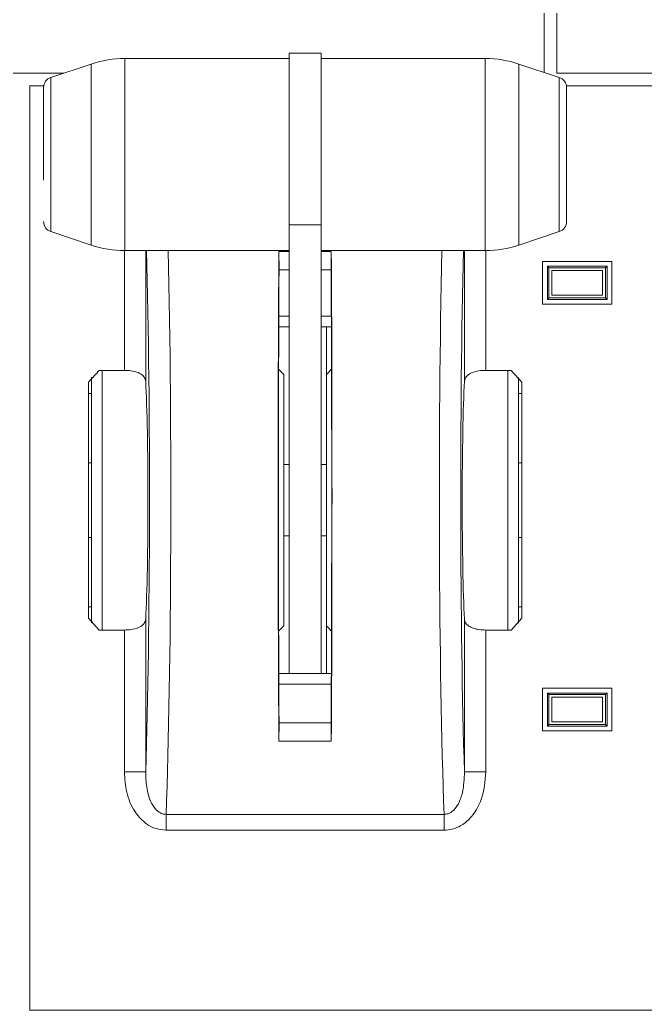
# Model space of a CAD drawing. Header units: millimetres. Extents: x 69 to 580, y 43 to 425.
# Drawn here: x 210.84 to 240.13, y 81.03 to 127.44 of the extents above; entities that cross this region are included whole.
import ezdxf

# ---------------------------------------------------------------- set-up
doc = ezdxf.new("R2010")
doc.units = ezdxf.units.MM

msp = doc.modelspace()

# ---------------------------------------------------------------- linework, layer by layer
at = {"color": 7, "linetype": 'Continuous', "lineweight": 15}
for p, q in [((235.4026, 161.8518), (235.4026, 124.9798)), ((236.0026, 124.9428), (236.0026, 161.8518)), ((224.9526, 125.8798), (223.4526, 125.8798)), ((223.4526, 125.8798), (223.4526, 117.8291)), ((224.9526, 125.8798), (224.9526, 117.8291)), ((214.1828, 125.3732), (212.2945, 124.7437)), ((223.4526, 125.6298), (215.764, 125.6298)), ((232.6412, 125.6298), (224.9526, 125.6298)), ((236.1107, 124.7437), (234.2223, 125.3732)), ((212.8916, 124.9428), (146.1276, 124.9428)), ((277.9026, 124.9428), (236.0026, 124.9428)), ((211.3026, 81.0264), (211.3026, 124.3428)), ((211.3026, 124.3428), (211.958, 124.3428)), ((236.4472, 124.3428), (277.9026, 124.3428)), ((236.4526, 117.9902), (236.4526, 124.2694)), ((212.2945, 117.5158), (214.1828, 116.8864)), ((224.9526, 117.8291), (223.4526, 117.8291)), ((223.4526, 117.8291), (223.4526, 96.8049)), ((224.9526, 117.8291), (224.9526, 96.8049)), ((234.2223, 116.8864), (236.1107, 117.5158)), ((215.764, 116.6298), (223.4526, 116.6298)), ((222.9731, 116.5843), (223.4526, 116.5843)), ((222.9838, 115.7239), (222.9731, 116.5843)), ((224.9526, 116.6298), (232.6412, 116.6298)), ((224.9526, 116.5843), (225.4321, 116.5843)), ((225.4214, 115.7239), (225.4321, 116.5843)), ((238.5776, 116.1174), (235.3276, 116.1174)), ((235.3276, 116.1174), (235.3276, 114.1174)), ((238.5776, 114.1174), (238.5776, 116.1174)), ((222.9838, 115.7239), (223.4526, 115.7239)), ((224.9526, 115.7239), (225.4214, 115.7239)), ((235.5526, 115.8924), (238.3526, 115.8924)), ((235.5526, 114.3424), (235.5526, 115.8924)), ((235.6276, 115.8174), (235.5526, 115.8924)), ((235.6276, 115.8174), (235.6276, 114.4174)), ((238.2776, 115.8174), (235.6276, 115.8174)), ((235.7651, 115.7024), (235.7651, 114.5374)), ((238.1401, 115.7024), (235.7651, 115.7024)), ((238.1401, 114.5374), (238.1401, 115.7024)), ((238.3526, 115.8924), (238.2776, 115.8174)), ((238.2776, 114.4174), (238.2776, 115.8174)), ((238.3526, 115.8924), (238.3526, 114.3424)), ((235.6276, 114.4174), (235.5526, 114.3424)), ((238.3526, 114.3424), (235.5526, 114.3424)), ((235.6276, 114.4174), (238.2776, 114.4174)), ((235.7651, 114.5374), (238.1401, 114.5374)), ((238.3526, 114.3424), (238.2776, 114.4174)), ((235.3276, 114.1174), (238.5776, 114.1174)), ((223.4526, 113.0549), (222.9702, 113.0549)), ((225.4349, 113.0549), (224.9526, 113.0549)), ((225.2026, 113.0549), (225.2026, 110.8254)), ((214.0526, 110.4663), (214.5526, 111.0148)), ((214.5526, 111.0148), (215.7369, 111.0148)), ((214.7026, 111.0148), (214.7026, 98.8443)), ((222.9636, 111.0682), (223.2026, 110.8254)), ((225.2026, 110.8254), (225.4415, 111.0682)), ((232.6683, 111.0148), (233.8526, 111.0148)), ((233.7026, 98.8443), (233.7026, 111.0148)), ((233.8526, 111.0148), (234.3526, 110.4663)), ((214.2026, 110.6964), (214.2026, 99.1757)), ((223.2026, 110.8254), (223.2026, 99.0344)), ((225.2026, 99.0344), (225.2026, 110.8254)), ((234.2026, 99.1629), (234.2026, 110.6835)), ((214.0526, 110.4663), (214.0526, 99.3928)), ((234.3526, 110.4663), (234.3526, 99.3928)), ((214.0526, 109.9299), (214.2026, 109.9299)), ((234.2026, 109.9299), (234.3526, 109.9299)), ((214.0526, 106.6799), (214.2026, 106.6799)), ((223.4526, 106.6049), (223.2026, 106.6049)), ((225.2026, 106.6049), (224.9526, 106.6049)), ((234.3526, 106.6799), (234.2026, 106.6799)), ((214.0526, 103.1799), (214.2026, 103.1799)), ((223.2026, 103.2549), (223.4526, 103.2549)), ((224.9526, 103.2549), (225.2026, 103.2549)), ((234.3526, 103.1799), (234.2026, 103.1799)), ((214.2026, 99.9299), (214.0526, 99.9299)), ((234.3526, 99.9299), (234.2026, 99.9299)), ((214.5526, 98.8443), (214.0526, 99.3928)), ((216.7363, 99.3578), (216.7363, 92.1919)), ((231.6689, 92.1919), (231.6689, 99.3578)), ((234.3526, 99.3928), (233.8526, 98.8443)), ((223.2026, 99.0344), (222.965, 98.7929)), ((225.4401, 98.7929), (225.2026, 99.0344)), ((225.2026, 99.0344), (225.2026, 96.8049)), ((215.7369, 98.8443), (214.5526, 98.8443)), ((215.7369, 92.1919), (215.7369, 98.8443)), ((232.6683, 98.8443), (232.6683, 92.1919)), ((233.8526, 98.8443), (232.6683, 98.8443)), ((222.9718, 96.8049), (225.4334, 96.8049)), ((238.5776, 96.1174), (235.3276, 96.1174)), ((235.3276, 96.1174), (235.3276, 94.1174)), ((238.5776, 94.1174), (238.5776, 96.1174)), ((235.5526, 94.3424), (235.5526, 95.8924)), ((235.5526, 95.8924), (238.3526, 95.8924)), ((235.5526, 95.8924), (235.6276, 95.8174)), ((235.6276, 95.8174), (235.6276, 94.4174)), ((238.2776, 95.8174), (235.6276, 95.8174)), ((235.7651, 95.7024), (235.7651, 94.5374)), ((238.1401, 95.7024), (235.7651, 95.7024)), ((238.1401, 94.5374), (238.1401, 95.7024)), ((238.3526, 95.8924), (238.2776, 95.8174)), ((238.2776, 94.4174), (238.2776, 95.8174)), ((238.3526, 95.8924), (238.3526, 94.3424)), ((222.9731, 93.6413), (222.9838, 94.5016)), ((222.9838, 94.5016), (225.4214, 94.5016)), ((225.4321, 93.6413), (225.4214, 94.5016)), ((235.6276, 94.4174), (235.5526, 94.3424)), ((238.3526, 94.3424), (235.5526, 94.3424)), ((235.6276, 94.4174), (238.2776, 94.4174)), ((235.7651, 94.5374), (238.1401, 94.5374)), ((238.2776, 94.4174), (238.3526, 94.3424)), ((235.3276, 94.1174), (238.5776, 94.1174)), ((225.4321, 93.6413), (222.9731, 93.6413)), ((216.7363, 92.1919), (215.7369, 92.1919)), ((232.6683, 92.1919), (231.6689, 92.1919)), ((217.6915, 90.2057), (230.7136, 90.2057)), ((217.6915, 90.2057), (217.6915, 89.4603)), ((230.7136, 90.2057), (230.7136, 89.4603)), ((230.7136, 89.4603), (217.6915, 89.4603)), ((277.9026, 81.0264), (211.3026, 81.0264))]:
    msp.add_line(p, q, dxfattribs=at)
at = {"color": 8, "linetype": 'Continuous', "lineweight": 15}
for p, q in [((214.1828, 125.3732), (214.1828, 119.4865)), ((215.764, 125.6298), (215.764, 119.4115)), ((232.6412, 116.6298), (232.6412, 125.6298)), ((234.2223, 116.8864), (234.2223, 125.3731)), ((212.2945, 124.7437), (212.2945, 119.7498)), ((236.1107, 117.5158), (236.1107, 124.7437)), ((212.2945, 119.7498), (212.2945, 117.5158)), ((214.1828, 119.4865), (214.1828, 116.8864)), ((215.764, 119.4115), (215.764, 116.6298)), ((215.7369, 111.0148), (215.7369, 116.6299)), ((216.7363, 116.6298), (216.7363, 110.5012)), ((231.6689, 110.5012), (231.6689, 116.6298)), ((232.6683, 116.6299), (232.6683, 111.0148)), ((222.9724, 113.5549), (223.4526, 113.5549)), ((224.9526, 113.5549), (225.4328, 113.5549)), ((225.4311, 96.3049), (222.9741, 96.3049))]:
    msp.add_line(p, q, dxfattribs=at)
at = {"color": 7, "linetype": 'Continuous', "lineweight": 15}
for centre, radius, start, end in [((215.764, 120.6298), 5, 90, 108.43495), ((232.6412, 120.6298), 5, 71.56505, 90), ((212.4526, 124.2694), 0.5, 108.43495, 180), ((235.9526, 124.2694), 0.5, 0, 71.56505), ((212.4526, 117.9902), 0.5, 180, 251.56505), ((235.9526, 117.9902), 0.5, 288.43495, 0), ((215.764, 121.6298), 5, 251.56505, 270), ((232.6412, 121.6298), 5, 270, 288.43495)]:
    msp.add_arc(centre, radius, start, end, dxfattribs=at)
at = {"color": 8, "linetype": 'Continuous', "lineweight": 15}
for centre, major_axis, ratio, start_param, end_param in [((216.2498, 105.1128), (0, 19), 0.0349208, 3.9645622, 5.36361), ((217.2492, 105.1128), (0, 20), 0.0331747, 3.8713203, 5.3260325), ((231.1559, 105.1128), (0, 20), 0.0331747, 0.9571528, 2.411865), ((232.1553, 105.1128), (0, 19), 0.0349208, 0.9195754, 2.3186231)]:
    msp.add_ellipse(centre, major_axis=major_axis, ratio=ratio, start_param=start_param, end_param=end_param, dxfattribs=at)
at = {"color": 7, "linetype": 'Continuous', "lineweight": 15}
for centre, major_axis, ratio, start_param, end_param in [((223.116, 105.1128), (0, 20), 0.0087269, 0.9599311, 2.1816616), ((225.2891, 105.1128), (0, 20), 0.0087269, 4.1015237, 5.3232542), ((223.116, 105.1128), (0, 18.5), 0.0087269, 0.9599311, 2.1816616), ((225.2891, 105.1128), (0, 18.5), 0.0087269, 4.1015237, 5.3232542), ((216.6111, 104.9295), (0, 6.625), 0.0349208, 3.7132393, 5.7115387), ((231.794, 104.9295), (0, 6.625), 0.0349208, 0.5716466, 2.569946)]:
    msp.add_ellipse(centre, major_axis=major_axis, ratio=ratio, start_param=start_param, end_param=end_param, dxfattribs=at)
for points, knots in [([(211.9526, 124.2691), (211.9526, 124.22), (211.9526, 124.122), (211.9526, 123.5381), (211.9526, 122.9118), (211.9526, 122.3421), (211.9526, 121.7234), (211.9526, 120.898), (211.9526, 120.3119), (211.9526, 119.9309)], [0, 0, 0, 0, 0.1931948, 0.38639, 0.4903902, 0.5965975, 0.7028047, 0.806805, 1, 1, 1, 1]), ([(215.7369, 111.0148), (215.8418, 111.0107), (216.0516, 111.0025), (216.3325, 110.9363), (216.5543, 110.83), (216.7016, 110.6835), (216.7247, 110.5621), (216.7363, 110.5012)], [0, 0, 0, 0, 0.1914582, 0.38275, 0.5786583, 0.7890815, 1, 1, 1, 1]), ([(231.6689, 110.5012), (231.6853, 110.5754), (231.7184, 110.7242), (231.9375, 110.8872), (232.2426, 110.9836), (232.5015, 111.0129), (232.6399, 111.0145), (232.6683, 111.0148)], [0, 0, 0, 0, 0.2587775, 0.51883951, 0.74582076, 0.94796746, 1, 1, 1, 1]), ([(216.7363, 99.3578), (216.7198, 99.2837), (216.6868, 99.1349), (216.4677, 98.9719), (216.1626, 98.8755), (215.9037, 98.8462), (215.7652, 98.8446), (215.7369, 98.8443)], [0, 0, 0, 0, 0.2587772, 0.5188396, 0.7458188, 0.9479653, 1, 1, 1, 1]), ([(232.6683, 98.8443), (232.5633, 98.8484), (232.3536, 98.8566), (232.0726, 98.9228), (231.8509, 99.0291), (231.7036, 99.1756), (231.6805, 99.297), (231.6689, 99.3578)], [0, 0, 0, 0, 0.1914563, 0.3827484, 0.578659, 0.7890813, 1, 1, 1, 1]), ([(217.6915, 89.4603), (217.5109, 89.4798), (217.1502, 89.5187), (216.6276, 89.8362), (216.1411, 90.3991), (215.798, 91.229), (215.7573, 91.8707), (215.7369, 92.1919)], [0, 0, 0, 0, 0.1455036, 0.29054415, 0.48169743, 0.74059746, 1, 1, 1, 1]), ([(216.7363, 92.1919), (216.7431, 91.951), (216.7561, 91.4882), (216.9107, 90.8925), (217.1449, 90.4793), (217.3841, 90.2761), (217.5686, 90.2103), (217.6604, 90.2068), (217.6915, 90.2057)], [0, 0, 0, 0, 0.3046701, 0.5855347, 0.7685788, 0.8895982, 0.9625193, 1, 1, 1, 1]), ([(230.7136, 90.2057), (230.7777, 90.2117), (230.9326, 90.2263), (231.0711, 90.3205), (231.2396, 90.4737), (231.4274, 90.7466), (231.6371, 91.3571), (231.6565, 91.8666), (231.6689, 92.1919)], [0, 0, 0, 0, 0.0768256, 0.1855136, 0.1947108, 0.3574729, 0.5897013, 1, 1, 1, 1]), ([(232.6683, 92.1919), (232.6317, 91.7524), (232.5721, 91.0371), (232.124, 90.2008), (231.6357, 89.7272), (231.1489, 89.4936), (230.8408, 89.47), (230.7136, 89.4603)], [0, 0, 0, 0, 0.3531208, 0.5746418, 0.7510062, 0.8972763, 1, 1, 1, 1])]:
    msp.add_open_spline(points, degree=3, knots=knots, dxfattribs=at)

doc.saveas('drawing.dxf')
